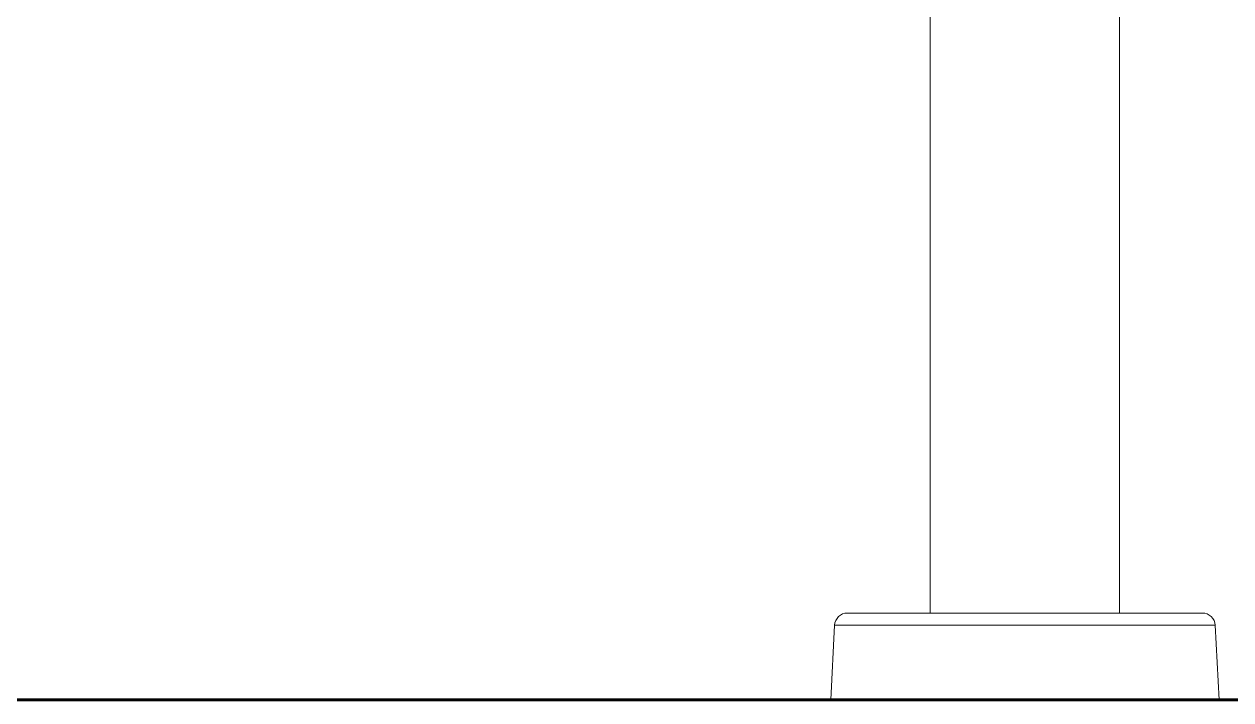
# Model space of a CAD drawing. Header units: metres. Extents: x 78 to 178, y -74 to 157.
# Drawn here: x 119.0147 to 119.239, y 27.506 to 27.6315 of the extents above; entities that cross this region are included whole.
import ezdxf

# ---------------------------------------------------------------- set-up
doc = ezdxf.new("R2010")
doc.units = ezdxf.units.M
doc.layers.add('envolvente', color=164, linetype='Continuous', lineweight=60)
doc.layers.add('mobiliario', color=252, linetype='Continuous', lineweight=9)

# ---------------------------------------------------------------- blocks, each defined once
blk = doc.blocks.new('110-32-planta')
at = {"layer": 'mobiliario'}
for p, q in [((7.66431, 4.26361), (7.59212, 4.26361)), ((7.59284, 4.24976), (7.59212, 4.26361)), ((7.66358, 4.24976), (7.66431, 4.26361)), ((7.66358, 4.24976), (7.59284, 4.24976)), ((7.59524, 4.24749), (7.66119, 4.24749)), ((7.61061, 4.12281), (7.61061, 4.24749)), ((7.64581, 4.12281), (7.64581, 4.24749))]:
    blk.add_line(p, q, dxfattribs=at)
for centre, start, end in [((7.59524, 4.24989), 183, 270), ((7.66119, 4.24989), 270, 357)]:
    blk.add_arc(centre, 0.0024, start, end, dxfattribs=at)

msp = doc.modelspace()

# ---------------------------------------------------------------- linework, layer by layer
at = {"layer": 'envolvente'}
msp.add_line((119.50784, 27.50601), (118.65784, 27.50601), dxfattribs=at)

# ---------------------------------------------------------------- block references
at = {"rotation": 179.9999999999999}
msp.add_blockref('110-32-planta', (126.82892, 31.76962), dxfattribs=at)

doc.saveas('drawing.dxf')
